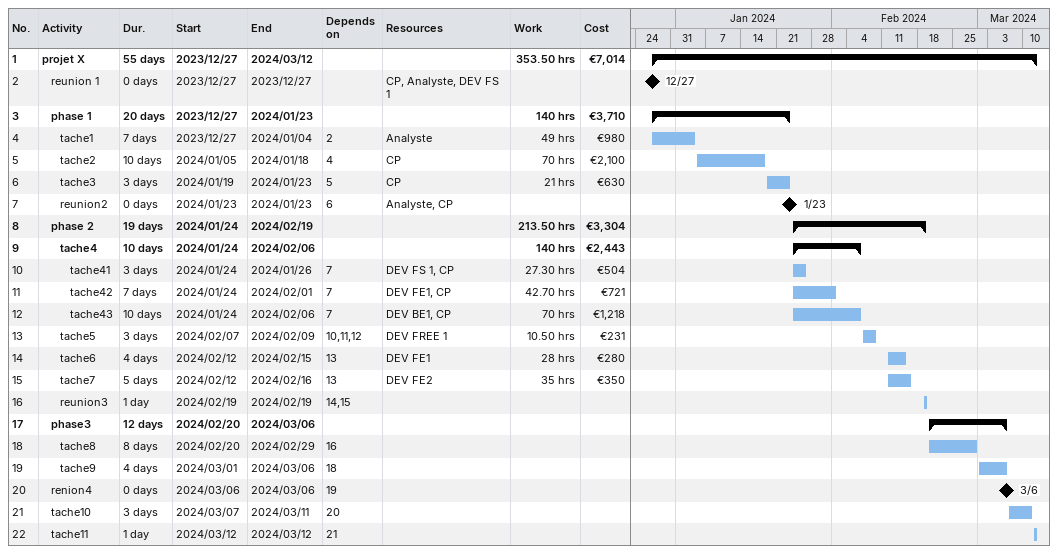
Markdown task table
| ID | Level | Task | Duration | Start | Finish | Predecessors | Resources | Work (h) | Cost (€) |
|---|---|---|---|---|---|---|---|---|---|
| 1 | 1 | **projet X** | 55d | 2023-12-27 | 2024-03-12 |  |  | 353.50 | 7014 |
| 2 | 2 | reunion 1 | 0d | 2023-12-27 | 2023-12-27 |  | CP, Analyste, DEV FS 1 |  |  |
| 3 | 2 | **phase 1** | 20d | 2023-12-27 | 2024-01-23 |  |  | 140 | 3710 |
| 4 | 3 | tache1 | 7d | 2023-12-27 | 2024-01-04 | 2 | Analyste | 49 | 980 |
| 5 | 3 | tache2 | 10d | 2024-01-05 | 2024-01-18 | 4 | CP | 70 | 2100 |
| 6 | 3 | tache3 | 3d | 2024-01-19 | 2024-01-23 | 5 | CP | 21 | 630 |
| 7 | 3 | reunion2 | 0d | 2024-01-23 | 2024-01-23 | 6 | Analyste, CP |  |  |
| 8 | 2 | **phase 2** | 19d | 2024-01-24 | 2024-02-19 |  |  | 213.50 | 3304 |
| 9 | 3 | **tache4** | 10d | 2024-01-24 | 2024-02-06 |  |  | 140 | 2443 |
| 10 | 4 | tache41 | 3d | 2024-01-24 | 2024-01-26 | 7 | DEV FS 1, CP | 27.30 | 504 |
| 11 | 4 | tache42 | 7d | 2024-01-24 | 2024-02-01 | 7 | DEV FE1, CP | 42.70 | 721 |
| 12 | 4 | tache43 | 10d | 2024-01-24 | 2024-02-06 | 7 | DEV BE1, CP | 70 | 1218 |
| 13 | 3 | tache5 | 3d | 2024-02-07 | 2024-02-09 | 10, 11, 12 | DEV FREE 1 | 10.50 | 231 |
| 14 | 3 | tache6 | 4d | 2024-02-12 | 2024-02-15 | 13 | DEV FE1 | 28 | 280 |
| 15 | 3 | tache7 | 5d | 2024-02-12 | 2024-02-16 | 13 | DEV FE2 | 35 | 350 |
| 16 | 3 | reunion3 | 1d | 2024-02-19 | 2024-02-19 | 14, 15 |  |  |  |
| 17 | 2 | **phase3** | 12d | 2024-02-20 | 2024-03-06 |  |  |  |  |
| 18 | 3 | tache8 | 8d | 2024-02-20 | 2024-02-29 | 16 |  |  |  |
| 19 | 3 | tache9 | 4d | 2024-03-01 | 2024-03-06 | 18 |  |  |  |
| 20 | 2 | renion4 | 0d | 2024-03-06 | 2024-03-06 | 19 |  |  |  |
| 21 | 2 | tache10 | 3d | 2024-03-07 | 2024-03-11 | 20 |  |  |  |
| 22 | 2 | tache11 | 1d | 2024-03-12 | 2024-03-12 | 21 |  |  |  |
